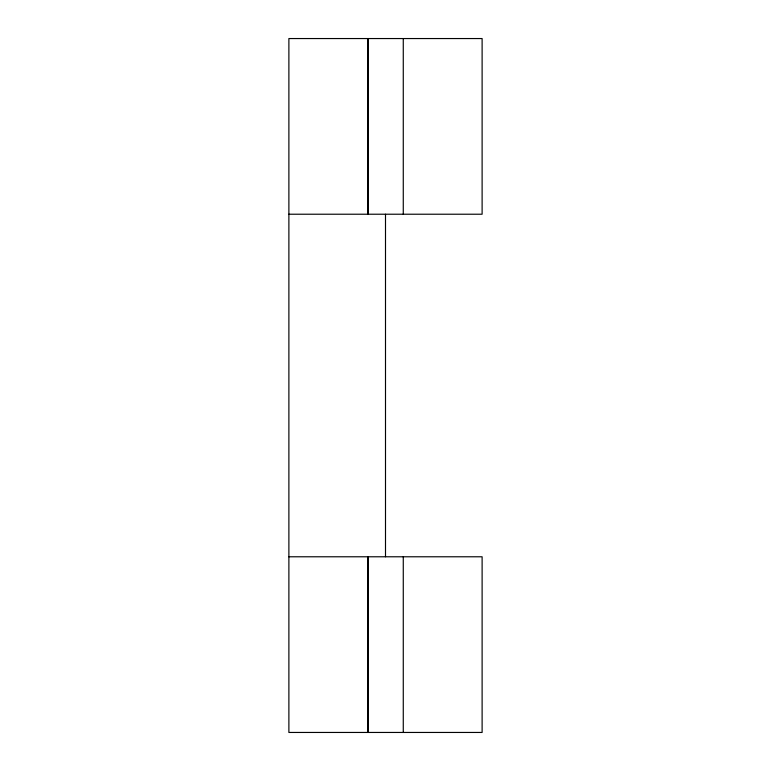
<?xml version="1.0" encoding="UTF-8"?>
<svg xmlns="http://www.w3.org/2000/svg" width="771" height="771" viewBox="0 0 771 771"><rect width="100%" height="100%" fill="white"/><g stroke="black" fill="none" stroke-linecap="round" stroke-linejoin="round"><path stroke-width="1.16" d="M288.884 214.222L482.116 214.222L482.116 38.55L288.884 38.55L288.884 732.45L482.116 732.45L482.116 556.778L288.884 556.778M368.172 126.174L368.104 117.674L368.104 135.233L368.046 126.733M368.172 644.614L368.104 635.834L368.104 653.394L368.046 644.614M403.272 38.55L403.272 214.222M403.272 556.778L403.272 732.45M385.5 214.222L385.5 556.778M368.172 38.55L368.172 214.222M368.172 556.778L368.172 732.45M367.989 38.55L367.989 214.222M367.989 556.778L367.989 732.45"/></g></svg>
